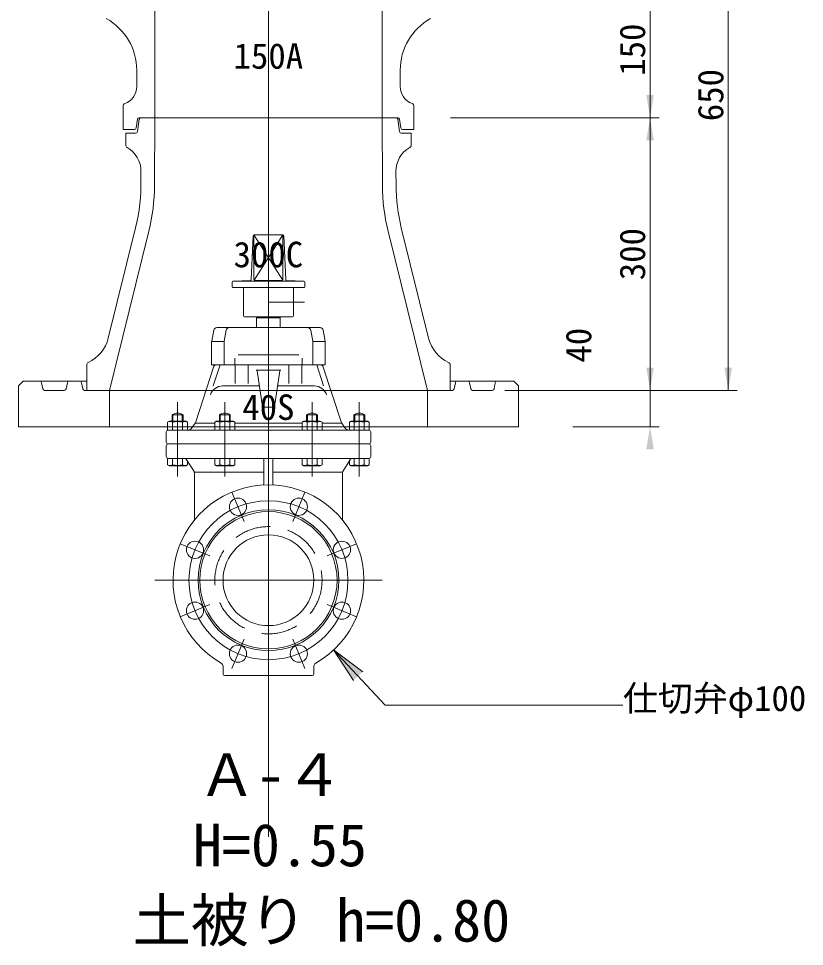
# Model space of a CAD drawing. Units: millimetres, scale not verified. Extents: x -6861 to 6881, y -3554 to 3095.
# Drawn here: x 2300 to 3165, y 1509 to 2530 of the extents above; entities that cross this region are included whole.
import ezdxf
from ezdxf.enums import TextEntityAlignment as Align

# ---------------------------------------------------------------- set-up
doc = ezdxf.new("R2010")
doc.units = ezdxf.units.MM
doc.header["$LTSCALE"] = 20
doc.linetypes.add('DASHED2', pattern=[3, 2, -1])
for name, color, linetype, lineweight in [('0-2_HIDEN', 7, 'DASHED2', 18), ('0-3_TEMP', 3, 'Continuous', 18), ('0-4_細線', 7, 'Continuous', 18), ('0-5_仕切弁', 7, 'Continuous', 18), ('0-6_寸法', 1, 'Continuous', 18), ('0-7_注釈', 1, 'Continuous', 18)]:
    doc.layers.add(name, color=color, linetype=linetype, lineweight=lineweight)
doc.styles.add('ＭＳ ゴシック', font='')
doc.styles.get('ＭＳ ゴシック').set_extended_font_data('MS Gothic')

msp = doc.modelspace()

# ---------------------------------------------------------------- linework, layer by layer
at = {"layer": '0-2_HIDEN'}
msp.add_circle((2574.8, 1911.78), 59, dxfattribs=at)
at = {"layer": '0-3_TEMP'}
for p, q in [((2574.8, 2620.78), (2574.8, 2457.78)), ((2574.8, 2470.78), (2574.8, 2357.78)), ((2574.8, 2361.78), (2574.8, 2061.78)), ((2574.8, 2314.82), (2574.8, 1629.29)), ((2574.8, 2311.78), (2574.8, 1786.78)), ((2474.8, 2107.78), (2474.8, 2025.78)), ((2526.8, 2107.78), (2526.8, 2025.78)), ((2622.8, 2107.78), (2622.8, 2025.78)), ((2674.8, 2107.78), (2674.8, 2025.78)), ((2574.8, 2021.78), (2574.8, 2071.78)), ((2534.62, 2008.78), (2548.01, 1976.45)), ((2614.98, 2008.78), (2601.58, 1976.45)), ((2477.79, 1951.96), (2510.13, 1938.56)), ((2671.8, 1951.96), (2639.47, 1938.56)), ((2699.8, 1911.78), (2449.8, 1911.78)), ((2477.79, 1871.59), (2510.13, 1884.99)), ((2671.8, 1871.59), (2639.47, 1884.99)), ((2534.62, 1814.77), (2548.01, 1847.1)), ((2614.98, 1814.77), (2601.58, 1847.1))]:
    msp.add_line(p, q, dxfattribs=at)
msp.add_circle((2574.8, 1911.78), 87.5, dxfattribs=at)
at = {"layer": '0-4_細線'}
for p, q in [((2449.8, 2570.78), (2449.8, 2420.78)), ((2699.8, 2570.78), (2699.8, 2420.78)), ((2429.8, 2473.11), (2429.8, 2455.14)), ((2719.8, 2473.11), (2719.8, 2455.14)), ((2414.8, 2433.58), (2414.8, 2420.78)), ((2734.8, 2433.58), (2734.8, 2420.78)), ((2414.8, 2420.78), (2414.8, 2407.78)), ((2432.54, 2420.78), (2574.8, 2420.78)), ((2449.43, 2346.44), (2449.8, 2420.78)), ((2717.06, 2420.78), (2574.8, 2420.78)), ((2700.17, 2346.44), (2699.8, 2420.78)), ((2734.8, 2420.78), (2734.8, 2407.78)), ((2430.55, 2419.05), (2429.21, 2409.5)), ((2430.55, 2405.49), (2432.55, 2419.07)), ((2717.05, 2419.07), (2719.05, 2405.49)), ((2719.04, 2419.05), (2720.38, 2409.5)), ((2414.8, 2407.78), (2427.23, 2407.78)), ((2417.8, 2403.78), (2428.57, 2403.78)), ((2417.8, 2403.78), (2417.8, 2390.58)), ((2731.8, 2403.78), (2721.02, 2403.78)), ((2722.36, 2407.78), (2734.8, 2407.78)), ((2731.8, 2403.78), (2731.8, 2390.58)), ((2434.5, 2361.73), (2434.43, 2346.52)), ((2715.18, 2346.48), (2715.1, 2361.74)), ((2428.57, 2299.47), (2398.56, 2178.22)), ((2751.03, 2178.22), (2720.97, 2299.66)), ((2399.8, 2120.78), (2443.13, 2295.86)), ((2749.8, 2120.78), (2706.46, 2295.86)), ((2374.8, 2148.81), (2374.8, 2120.78)), ((2774.8, 2148.81), (2774.8, 2120.78)), ((2325.12, 2129.17), (2326.48, 2122.38)), ((2352.12, 2122.38), (2353.48, 2129.17)), ((2367.16, 2130.78), (2374.8, 2130.78)), ((2369.12, 2129.17), (2370.48, 2122.38)), ((2774.8, 2130.78), (2782.44, 2130.78)), ((2780.48, 2129.17), (2779.12, 2122.38)), ((2782.44, 2130.78), (2844.8, 2130.78)), ((2782.44, 2130.78), (2794.16, 2130.78)), ((2797.48, 2122.38), (2796.12, 2129.17)), ((2824.48, 2129.17), (2823.12, 2122.38)), ((2849.8, 2125.78), (2844.8, 2130.78)), ((2849.8, 2125.78), (2849.8, 2080.78)), ((2328.44, 2120.78), (2350.16, 2120.78)), ((2574.8, 2120.78), (2372.44, 2120.78)), ((2399.8, 2080.78), (2399.8, 2120.78)), ((2574.8, 2120.78), (2777.16, 2120.78)), ((2749.8, 2080.78), (2749.8, 2120.78)), ((2821.16, 2120.78), (2799.44, 2120.78)), ((2299.8, 2080.78), (2849.8, 2080.78))]:
    msp.add_line(p, q, dxfattribs=at)
for points in [[(2304.8, 2130.78), (2299.8, 2125.78), (2299.8, 2080.78)], [(2304.8, 2130.78), (2367.16, 2130.78), (2355.44, 2130.78)]]:
    msp.add_lwpolyline(points, dxfattribs=at)
for centre, radius, start, end in [((2364.8, 2473.11), 65, 0, 60.968), ((2784.8, 2473.11), 65, 119.032, 180), ((2409.8, 2455.14), 20, 290.354, 0), ((2739.8, 2455.14), 20, 180, 249.646), ((2417.8, 2433.58), 3, 110.354, 180), ((2731.8, 2433.58), 3, 0, 69.646), ((2432.54, 2418.78), 2, 90, 172.001), ((2434.52, 2418.78), 2, 90, 171.634), ((2715.07, 2418.78), 2, 8.366, 90), ((2717.06, 2418.78), 2, 7.999, 90), ((2427.23, 2409.78), 2, 270, 352.001), ((2428.57, 2405.78), 2, 270, 351.633), ((2721.02, 2405.78), 2, 188.367, 270), ((2722.36, 2409.78), 2, 187.999, 270), ((2420.8, 2390.58), 3, 180, 240.41), ((2728.8, 2390.58), 3, 299.608, 0), ((2404.5, 2361.88), 30, 359.713, 60.41), ((2745.1, 2361.89), 30, 119.608, 180.287), ((2234.43, 2347.52), 200, 346.099, 1.51), ((2234.43, 2347.52), 215, 346.099, 359.713), ((2915.17, 2347.52), 215, 180.287, 193.901), ((2915.17, 2347.48), 200, 180.287, 193.833), ((2359.73, 2187.83), 40, 294.84, 346.099), ((2789.86, 2187.83), 40, 193.901, 245.161), ((2377.8, 2148.81), 3, 114.838, 179.998), ((2771.8, 2148.81), 3, 0.002, 65.162), ((2323.16, 2128.78), 2, 11.309, 90), ((2355.44, 2128.78), 2, 90, 168.691), ((2367.16, 2128.78), 2, 11.309, 90), ((2782.44, 2128.78), 2, 90, 168.691), ((2794.16, 2128.78), 2, 11.309, 90), ((2826.44, 2128.78), 2, 90, 168.691), ((2328.44, 2122.78), 2, 191.309, 270), ((2350.16, 2122.78), 2, 270, 348.691), ((2372.44, 2122.78), 2, 191.309, 270), ((2777.16, 2122.78), 2, 270, 348.691), ((2799.44, 2122.78), 2, 191.309, 270), ((2821.16, 2122.78), 2, 270, 348.691)]:
    msp.add_arc(centre, radius, start, end, dxfattribs=at)
at = {"layer": '0-5_仕切弁'}
for p, q in [((2558, 2290.82), (2555.84, 2242.68)), ((2558.8, 2291.75), (2590.57, 2242.14)), ((2558.8, 2242.78), (2558.8, 2291.75)), ((2590.59, 2291.78), (2559, 2291.78)), ((2590.8, 2291.75), (2559.03, 2242.14)), ((2590.8, 2242.78), (2590.8, 2291.75)), ((2591.59, 2290.82), (2593.76, 2242.68)), ((2534.8, 2234.78), (2534.8, 2239.78)), ((2554.89, 2241.73), (2535.75, 2240.78)), ((2535.8, 2240.78), (2613.8, 2240.78)), ((2559.8, 2241.78), (2589.8, 2241.78)), ((2594.71, 2241.73), (2613.85, 2240.78)), ((2614.8, 2239.78), (2614.8, 2234.78)), ((2613.8, 2233.78), (2535.8, 2233.78)), ((2547.3, 2202.78), (2547.3, 2232.78)), ((2602.3, 2232.78), (2602.3, 2202.78)), ((2574.8, 2217.78), (2614.3, 2217.78)), ((2548.3, 2201.78), (2601.3, 2201.78)), ((2561.8, 2200.48), (2562.55, 2201.78)), ((2587.05, 2201.78), (2587.8, 2200.48)), ((2587.8, 2200.48), (2587.8, 2189.78)), ((2514.6, 2186.91), (2512.36, 2174.82)), ((2631.55, 2189.78), (2518.04, 2189.78)), ((2528.26, 2186.91), (2526.02, 2174.82)), ((2621.33, 2186.91), (2623.57, 2174.82)), ((2634.99, 2186.91), (2637.23, 2174.82)), ((2512.3, 2174.09), (2512.3, 2148.78)), ((2512.31, 2174.46), (2525.96, 2174.46)), ((2525.96, 2174.09), (2525.96, 2148.78)), ((2637.28, 2174.46), (2623.64, 2174.46)), ((2623.64, 2174.09), (2623.64, 2148.78)), ((2637.3, 2174.09), (2637.3, 2148.78)), ((2537.81, 2156.28), (2537.81, 2148.78)), ((2541.31, 2159.78), (2608.28, 2159.78)), ((2611.78, 2156.28), (2611.78, 2148.78)), ((2494.39, 2085.05), (2514.8, 2147.28)), ((2637.3, 2148.78), (2512.3, 2148.78)), ((2514.08, 2125.56), (2521.7, 2148.78)), ((2514.8, 2148.78), (2514.8, 2147.28)), ((2538.12, 2148.78), (2538.12, 2128.46)), ((2552.36, 2148.78), (2552.36, 2128.46)), ((2597.23, 2148.78), (2597.23, 2128.46)), ((2611.47, 2148.78), (2611.47, 2128.46)), ((2635.51, 2125.56), (2627.9, 2148.78)), ((2634.8, 2148.78), (2634.8, 2147.28)), ((2655.21, 2085.05), (2634.8, 2147.28)), ((2562.28, 2142.19), (2568.15, 2103.13)), ((2587.3, 2143.04), (2562.3, 2143.04)), ((2587.31, 2142.19), (2581.44, 2103.13)), ((2564.78, 2125.56), (2524.22, 2125.56)), ((2584.81, 2125.56), (2625.37, 2125.56)), ((2468.8, 2093.78), (2480.8, 2093.78)), ((2468.8, 2093.78), (2468.8, 2086.78)), ((2469.74, 2086.78), (2469.74, 2094.4)), ((2479.85, 2086.78), (2479.85, 2094.4)), ((2480.8, 2093.78), (2480.8, 2086.78)), ((2520.8, 2093.78), (2532.8, 2093.78)), ((2520.8, 2093.78), (2520.8, 2086.78)), ((2521.74, 2086.78), (2521.74, 2094.4)), ((2531.85, 2086.78), (2531.85, 2094.4)), ((2532.8, 2093.78), (2532.8, 2086.78)), ((2580.45, 2102.28), (2569.14, 2102.28)), ((2616.8, 2093.78), (2628.8, 2093.78)), ((2616.8, 2093.78), (2616.8, 2086.78)), ((2617.74, 2086.78), (2617.74, 2094.4)), ((2627.85, 2086.78), (2627.85, 2094.4)), ((2628.8, 2093.78), (2628.8, 2086.78)), ((2668.8, 2093.78), (2668.8, 2086.78)), ((2669.74, 2086.78), (2669.74, 2094.4)), ((2679.85, 2086.78), (2679.85, 2094.4)), ((2465.8, 2086.78), (2463.83, 2085.64)), ((2463.83, 2085.64), (2463.83, 2076.78)), ((2465.8, 2086.78), (2483.8, 2086.78)), ((2469.31, 2085.64), (2469.31, 2076.78)), ((2480.28, 2085.64), (2480.28, 2076.78)), ((2483.8, 2086.78), (2485.77, 2085.64)), ((2485.77, 2085.64), (2485.77, 2076.78)), ((2494.13, 2084.54), (2490.58, 2079.38)), ((2515.83, 2084.78), (2494.3, 2084.78)), ((2517.8, 2086.78), (2515.83, 2085.64)), ((2515.83, 2085.64), (2515.83, 2076.78)), ((2517.8, 2086.78), (2535.8, 2086.78)), ((2521.31, 2085.64), (2521.31, 2076.78)), ((2532.28, 2085.64), (2532.28, 2076.78)), ((2535.8, 2086.78), (2537.77, 2085.64)), ((2537.77, 2085.64), (2537.77, 2076.78)), ((2611.83, 2084.78), (2537.77, 2084.78)), ((2613.8, 2086.78), (2611.83, 2085.64)), ((2611.83, 2085.64), (2611.83, 2076.78)), ((2613.8, 2086.78), (2631.8, 2086.78)), ((2617.31, 2085.64), (2617.31, 2076.78)), ((2628.28, 2085.64), (2628.28, 2076.78)), ((2631.8, 2086.78), (2633.77, 2085.64)), ((2633.77, 2085.64), (2633.77, 2076.78)), ((2633.77, 2084.78), (2655.3, 2084.78)), ((2655.46, 2084.54), (2659.01, 2079.38)), ((2665.8, 2086.78), (2663.83, 2085.64)), ((2663.83, 2085.64), (2663.83, 2076.78)), ((2665.8, 2086.78), (2683.8, 2086.78)), ((2669.31, 2085.64), (2669.31, 2076.78)), ((2680.28, 2085.64), (2680.28, 2076.78)), ((2683.8, 2086.78), (2685.77, 2085.64)), ((2685.77, 2085.64), (2685.77, 2076.78)), ((2462.3, 2074.78), (2462.3, 2063.78)), ((2685.77, 2076.78), (2464.3, 2076.78)), ((2486.1, 2076.79), (2486.1, 2076.78)), ((2663.49, 2076.78), (2663.49, 2076.79)), ((2687.3, 2074.78), (2687.3, 2063.78)), ((2462.3, 2047.78), (2462.3, 2059.78)), ((2464.3, 2061.78), (2685.3, 2061.78)), ((2687.3, 2059.78), (2687.3, 2047.78)), ((2463.83, 2038.91), (2463.83, 2045.78)), ((2464.3, 2045.78), (2685.77, 2045.78)), ((2469.31, 2038.91), (2469.31, 2045.78)), ((2480.28, 2038.91), (2480.28, 2045.78)), ((2484.39, 2044.85), (2492.99, 2031.27)), ((2485.77, 2038.91), (2485.77, 2042.67)), ((2515.83, 2038.91), (2515.83, 2045.78)), ((2521.31, 2038.91), (2521.31, 2045.78)), ((2532.28, 2038.91), (2532.28, 2045.78)), ((2537.77, 2038.91), (2537.77, 2045.78)), ((2569.8, 2017.61), (2569.8, 2044.78)), ((2579.8, 2017.61), (2579.8, 2044.78)), ((2611.83, 2038.91), (2611.83, 2045.78)), ((2617.31, 2038.91), (2617.31, 2045.78)), ((2628.28, 2038.91), (2628.28, 2045.78)), ((2633.77, 2038.91), (2633.77, 2045.78)), ((2665.21, 2044.85), (2656.61, 2031.27)), ((2663.83, 2038.91), (2663.83, 2042.67)), ((2669.31, 2038.91), (2669.31, 2045.78)), ((2680.28, 2038.91), (2680.28, 2045.78)), ((2685.77, 2038.91), (2685.77, 2045.78)), ((2465.8, 2037.78), (2463.83, 2038.91)), ((2465.8, 2037.78), (2483.8, 2037.78)), ((2483.8, 2037.78), (2485.77, 2038.91)), ((2517.8, 2037.78), (2515.83, 2038.91)), ((2517.8, 2037.78), (2535.8, 2037.78)), ((2535.8, 2037.78), (2537.77, 2038.91)), ((2613.8, 2037.78), (2611.83, 2038.91)), ((2613.8, 2037.78), (2631.8, 2037.78)), ((2631.8, 2037.78), (2633.77, 2038.91)), ((2665.8, 2037.78), (2663.83, 2038.91)), ((2665.8, 2037.78), (2683.8, 2037.78)), ((2683.8, 2037.78), (2685.77, 2038.91)), ((2569.8, 2030.78), (2493.3, 2030.78)), ((2493.3, 2030.2), (2493.3, 1977.98)), ((2579.8, 2030.78), (2656.3, 2030.78)), ((2656.3, 2030.2), (2656.3, 1977.98)), ((2524.8, 1808.78), (2524.8, 1817.09)), ((2624.8, 1808.78), (2624.8, 1817.09)), ((2526.8, 1806.78), (2622.8, 1806.78))]:
    msp.add_line(p, q, dxfattribs=at)
for points in [[(2587.8, 2200.48), (2561.8, 2200.48), (2561.8, 2189.78)], [(2668.8, 2093.78), (2680.8, 2093.78), (2680.8, 2086.78)]]:
    msp.add_lwpolyline(points, dxfattribs=at)
for centre, radius in [((2541.31, 1992.62), 9.5), ((2608.28, 1992.62), 9.5), ((2574.8, 1911.78), 77.5), ((2574.8, 1911.78), 75.5), ((2574.8, 1911.78), 50), ((2493.96, 1945.26), 9.5), ((2655.64, 1945.26), 9.5), ((2493.96, 1878.29), 9.5), ((2655.64, 1878.29), 9.5), ((2541.31, 1830.94), 9.5), ((2608.28, 1830.94), 9.5)]:
    msp.add_circle(centre, radius, dxfattribs=at)
for centre, radius, start, end in [((2559, 2290.78), 1, 90, 177.423), ((2590.59, 2290.78), 1, 2.577, 90), ((2535.8, 2239.78), 1, 90, 180), ((2554.84, 2242.73), 1, 272.859, 357.423), ((2559.8, 2242.78), 1, 180, 270), ((2589.8, 2242.78), 1, 270, 0), ((2594.75, 2242.73), 1, 182.577, 267.141), ((2613.8, 2239.78), 1, 0, 90), ((2535.8, 2234.78), 1, 180, 270), ((2546.3, 2232.78), 1, 0, 90), ((2603.3, 2232.78), 1, 90, 180), ((2613.8, 2234.78), 1, 270, 0), ((2548.3, 2202.78), 1, 180, 270), ((2601.3, 2202.78), 1, 270, 0), ((2518.04, 2186.28), 3.5, 90, 169.509), ((2531.71, 2186.28), 3.5, 90, 169.509), ((2617.89, 2186.28), 3.5, 10.491, 90), ((2631.55, 2186.28), 3.5, 10.491, 90), ((2516.3, 2174.09), 4, 169.509, 180), ((2529.96, 2174.09), 4, 169.509, 180), ((2619.64, 2174.09), 4, 0, 10.491), ((2633.3, 2174.09), 4, 0, 10.491), ((2474.86, 2187.55), 56.71, 314.758, 316.871), ((2674.73, 2187.55), 56.71, 223.129, 225.242), ((2561.29, 2142.04), 1, 8.546, 90), ((2588.3, 2142.04), 1, 90, 171.454), ((2524.22, 2111.56), 14, 90, 161.841), ((2625.37, 2111.56), 14, 18.159, 90), ((2474.8, 2085.78), 10, 53.13, 126.87), ((2526.8, 2085.78), 10, 53.13, 126.87), ((2569.14, 2103.28), 1, 188.546, 270), ((2580.45, 2103.28), 1, 270, 351.454), ((2622.8, 2085.78), 10, 53.13, 126.87), ((2674.8, 2085.78), 10, 53.13, 126.87), ((2466.57, 2081.63), 4.86, 55.616, 115.616), ((2474.8, 2068.34), 18.15, 72.412, 107.588), ((2483.02, 2081.63), 4.86, 64.384, 124.384), ((2492.49, 2085.67), 2, 325.491, 341.841), ((2518.57, 2081.63), 4.86, 55.616, 115.616), ((2526.8, 2068.34), 18.15, 72.412, 107.588), ((2535.02, 2081.63), 4.86, 64.384, 124.384), ((2614.57, 2081.63), 4.86, 55.616, 115.616), ((2622.8, 2068.34), 18.15, 72.412, 107.588), ((2631.02, 2081.63), 4.86, 64.384, 124.384), ((2657.11, 2085.67), 2, 198.159, 214.509), ((2666.57, 2081.63), 4.86, 55.616, 115.616), ((2674.8, 2068.34), 18.15, 72.412, 107.588), ((2683.02, 2081.63), 4.86, 64.384, 124.384), ((2464.3, 2074.78), 2, 90, 180), ((2485.64, 2082.78), 6, 274.407, 325.491), ((2663.95, 2082.78), 6, 214.509, 265.593), ((2685.3, 2074.78), 2, 0, 90), ((2464.3, 2063.78), 2, 180, 270), ((2685.3, 2063.78), 2, 270, 0), ((2464.3, 2059.78), 2, 90, 180), ((2685.3, 2059.78), 2, 0, 90), ((2464.3, 2047.78), 2, 180, 270), ((2482.7, 2043.78), 2, 32.347, 90), ((2568.8, 2044.78), 1, 0, 90), ((2580.8, 2044.78), 1, 90, 180), ((2666.9, 2043.78), 2, 90, 147.653), ((2685.3, 2047.78), 2, 270, 0), ((2466.57, 2042.92), 4.86, 244.384, 304.384), ((2474.8, 2056.22), 18.15, 252.412, 287.588), ((2483.02, 2042.92), 4.86, 235.616, 295.616), ((2518.57, 2042.92), 4.86, 244.384, 304.384), ((2526.8, 2056.22), 18.15, 252.412, 287.588), ((2535.02, 2042.92), 4.86, 235.616, 295.616), ((2614.57, 2042.92), 4.86, 244.384, 304.384), ((2622.8, 2056.22), 18.15, 252.412, 287.588), ((2631.02, 2042.92), 4.86, 235.616, 295.616), ((2666.57, 2042.92), 4.86, 244.384, 304.384), ((2674.8, 2056.22), 18.15, 252.412, 287.588), ((2683.02, 2042.92), 4.86, 235.616, 295.616), ((2491.3, 2030.2), 2, 0, 32.347), ((2658.3, 2030.2), 2, 147.653, 180), ((2574.8, 1911.78), 105, 299.697, 240.303), ((2568.8, 2017.61), 1, 273.245, 0), ((2580.8, 2017.61), 1, 180, 266.755), ((2520.8, 1817.09), 4, 0, 60.303), ((2628.8, 1817.09), 4, 119.697, 180), ((2526.8, 1808.78), 2, 180, 270), ((2622.8, 1808.78), 2, 270, 0)]:
    msp.add_arc(centre, radius, start, end, dxfattribs=at)
at = {"layer": '0-6_寸法'}
for p, q in [((3080.79, 2120.78), (3080.79, 2770.78)), ((2775.07, 2420.78), (3004.74, 2420.78)), ((2777.06, 2420.78), (3004.74, 2420.78)), ((2834.8, 2120.78), (3004.74, 2120.78)), ((2834.8, 2120.78), (3090.79, 2120.78)), ((2834.8, 2120.78), (3004.74, 2120.78)), ((2909.8, 2080.78), (3004.74, 2080.78))]:
    msp.add_line(p, q, dxfattribs=at)
msp.add_lwpolyline([(2994.74, 2080.78), (2994.74, 2120.78), (2994.74, 2420.78), (2994.74, 2570.78)], dxfattribs=at)
for points in [[(2990.57, 2445.78), (2994.74, 2420.78), (2998.9, 2445.78)], [(2990.57, 2395.78), (2994.74, 2420.78), (2998.9, 2395.78)], [(2990.57, 2145.78), (2994.74, 2120.78), (2998.9, 2145.78)], [(2990.57, 2145.78), (2994.74, 2120.78), (2998.9, 2145.78)], [(3076.63, 2145.78), (3080.79, 2120.78), (3084.96, 2145.78)], [(2990.57, 2055.78), (2994.74, 2080.78), (2998.9, 2055.78)]]:
    msp.add_solid(points, dxfattribs=at)
at = {"layer": '0-7_注釈'}
for p, q in [((2646.52, 1835.09), (2703.34, 1774.35)), ((2646.52, 1835.09), (2678.51, 1811.07)), ((2646.52, 1835.09), (2668.36, 1801.58)), ((2703.34, 1774.35), (2964.93, 1774.35))]:
    msp.add_line(p, q, dxfattribs=at)
at = {"layer": '0-7_注釈', "color": 20}
msp.add_solid([(2678.51, 1811.07), (2668.36, 1801.58), (2646.52, 1835.09)], dxfattribs=at)

# ---------------------------------------------------------------- texts
at = {"layer": '0-6_寸法', "style": 'ＭＳ ゴシック'}
for s, p in [('150', (2997.78, 2466.98)), ('650', (3083.83, 2416.98)), ('300', (2997.78, 2241.98)), ('40', (2938.52, 2151.3))]:
    msp.add_text(s, height=28.15, rotation=90, dxfattribs=at).set_placement(p, align=Align.BOTTOM_LEFT)
at = {"layer": '0-7_注釈', "style": 'ＭＳ ゴシック'}
for s, height, p in [('150A', 28.15, (2536.4, 2466.24)), ('300C', 28.15, (2536.4, 2247.74)), ('40S', 28.15, (2546, 2079.7)), ('仕切弁φ100', 28.15, (2964.93, 1759.35)), ('Ａ-４', 46.92, (2497.24, 1660.3)), ('H=0.55', 46.92, (2491.71, 1582.91)), ('土被り h=0.80', 46.92, (2425.37, 1499.98))]:
    msp.add_text(s, height=height, dxfattribs=at).set_placement(p, align=Align.BOTTOM_LEFT)

doc.saveas('drawing.dxf')
